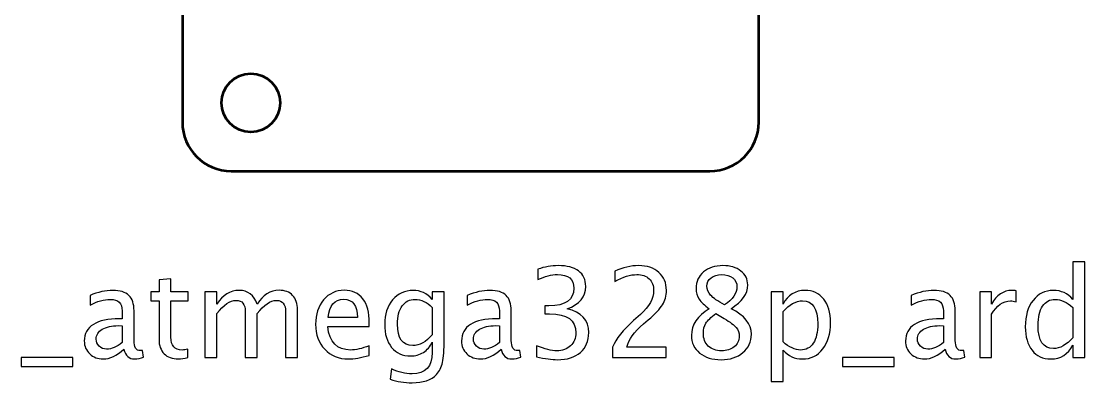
# Model space of a CAD drawing. Header units: centimetres. Extents: x -55 to 43, y -73 to 74.
# Drawn here: x -4.6 to 6.29, y -26.12 to -22.41 of the extents above; entities that cross this region are included whole.
import ezdxf

# ---------------------------------------------------------------- set-up
doc = ezdxf.new("R2010")
doc.units = ezdxf.units.CM
doc.header["$MEASUREMENT"] = 0
doc.layers.add('Layer 1', color=7, linetype='Continuous')

msp = doc.modelspace()

# ---------------------------------------------------------------- linework, layer by layer
at = {"layer": 'Layer 1', "lineweight": 53}
msp.add_ellipse((-2.24999, -23.25001), major_axis=(0, 0.30001), ratio=1, dxfattribs=at)
msp.add_ellipse((-2.24999, -23.25001), major_axis=(0, 0.30001), ratio=1, dxfattribs=at)
for points in [[(-2.95, -23.45), (-2.95, -23.45), (-2.95, -15.55), (-2.95, -15.55), (-2.95, -15.55), (-2.95, -15.27386), (-2.72614, -15.05), (-2.45, -15.05), (-2.45, -15.05), (-2.45, -15.05), (2.45, -15.05), (2.45, -15.05), (2.45, -15.05), (2.72614, -15.05), (2.95, -15.27386), (2.95, -15.55), (2.95, -15.55), (2.95, -15.55), (2.95, -23.45), (2.95, -23.45), (2.95, -23.45), (2.95, -23.72614), (2.72614, -23.95), (2.45, -23.95), (2.45, -23.95), (2.45, -23.95), (-2.45, -23.95), (-2.45, -23.95), (-2.45, -23.95), (-2.72614, -23.95), (-2.95, -23.72614), (-2.95, -23.45)], [(-2.95, -23.45), (-2.95, -23.45), (-2.95, -22.1125), (-2.95, -22.1125), (-2.95, -22.1125), (-2.95, -21.83636), (-2.72614, -21.6125), (-2.45, -21.6125), (-2.45, -21.6125), (-2.45, -21.6125), (2.45, -21.6125), (2.45, -21.6125), (2.45, -21.6125), (2.72614, -21.6125), (2.95, -21.83636), (2.95, -22.1125), (2.95, -22.1125), (2.95, -22.1125), (2.95, -23.45), (2.95, -23.45), (2.95, -23.45), (2.95, -23.72614), (2.72614, -23.95), (2.45, -23.95), (2.45, -23.95), (2.45, -23.95), (-2.45, -23.95), (-2.45, -23.95), (-2.45, -23.95), (-2.72614, -23.95), (-2.95, -23.72614), (-2.95, -23.45)]]:
    msp.add_open_spline(points, degree=3, knots=[0, 0, 0, 0, 0.11111111, 0.11111111, 0.11111111, 0.11111111, 0.22222222, 0.22222222, 0.22222222, 0.22222222, 0.33333333, 0.33333333, 0.33333333, 0.33333333, 0.44444444, 0.44444444, 0.44444444, 0.44444444, 0.55555556, 0.55555556, 0.55555556, 0.55555556, 0.66666667, 0.66666667, 0.66666667, 0.66666667, 0.77777778, 0.77777778, 0.77777778, 0.77777778, 1, 1, 1, 1], dxfattribs=at)
at = {"layer": 'Layer 1'}
for points, knots in [([(0.67459, -25.85368), (0.67459, -25.85368), (0.67459, -25.73938), (0.67459, -25.73938), (0.67459, -25.73938), (0.7618, -25.77409), (0.83017, -25.79145), (0.88033, -25.79145), (0.88033, -25.79145), (0.93939, -25.79145), (0.98701, -25.77452), (1.02363, -25.74044), (1.02363, -25.74044), (1.06025, -25.70636), (1.07845, -25.66191), (1.07845, -25.6073), (1.07845, -25.6073), (1.07845, -25.47776), (0.98828, -25.41299), (0.80794, -25.41299), (0.80794, -25.41299), (0.80794, -25.41299), (0.75968, -25.41299), (0.75968, -25.41299), (0.75968, -25.41299), (0.75968, -25.41299), (0.75968, -25.33107), (0.75968, -25.33107), (0.75968, -25.33107), (0.75968, -25.33107), (0.80244, -25.33044), (0.80244, -25.33044), (0.80244, -25.33044), (0.97198, -25.33044), (1.05686, -25.27075), (1.05686, -25.15116), (1.05686, -25.15116), (1.05686, -25.05739), (1.00056, -25.0104), (0.88816, -25.0104), (0.88816, -25.0104), (0.82784, -25.0104), (0.76095, -25.02776), (0.68729, -25.06247), (0.68729, -25.06247), (0.68729, -25.06247), (0.68729, -24.95579), (0.68729, -24.95579), (0.68729, -24.95579), (0.75947, -24.93124), (0.82911, -24.91896), (0.89599, -24.91896), (0.89599, -24.91896), (0.98701, -24.91896), (1.05707, -24.93716), (1.10576, -24.97357), (1.10576, -24.97357), (1.15444, -25.00976), (1.17878, -25.06247), (1.17878, -25.13147), (1.17878, -25.13147), (1.17878, -25.23921), (1.11507, -25.31605), (0.98743, -25.36177), (0.98743, -25.36177), (1.13539, -25.39627), (1.20926, -25.47734), (1.20926, -25.60539), (1.20926, -25.60539), (1.20926, -25.69175), (1.18069, -25.7597), (1.12375, -25.80902), (1.12375, -25.80902), (1.06681, -25.85834), (0.98849, -25.88289), (0.88901, -25.88289), (0.88901, -25.88289), (0.83228, -25.88289), (0.76095, -25.87315), (0.67459, -25.85368)], [0, 0, 0, 0, 0.04761905, 0.04761905, 0.04761905, 0.04761905, 0.0952381, 0.0952381, 0.0952381, 0.0952381, 0.14285714, 0.14285714, 0.14285714, 0.14285714, 0.19047619, 0.19047619, 0.19047619, 0.19047619, 0.23809524, 0.23809524, 0.23809524, 0.23809524, 0.28571429, 0.28571429, 0.28571429, 0.28571429, 0.33333333, 0.33333333, 0.33333333, 0.33333333, 0.38095238, 0.38095238, 0.38095238, 0.38095238, 0.42857143, 0.42857143, 0.42857143, 0.42857143, 0.47619048, 0.47619048, 0.47619048, 0.47619048, 0.52380952, 0.52380952, 0.52380952, 0.52380952, 0.57142857, 0.57142857, 0.57142857, 0.57142857, 0.61904762, 0.61904762, 0.61904762, 0.61904762, 0.66666667, 0.66666667, 0.66666667, 0.66666667, 0.71428571, 0.71428571, 0.71428571, 0.71428571, 0.76190476, 0.76190476, 0.76190476, 0.76190476, 0.80952381, 0.80952381, 0.80952381, 0.80952381, 0.85714286, 0.85714286, 0.85714286, 0.85714286, 0.9047619, 0.9047619, 0.9047619, 0.9047619, 1, 1, 1, 1]), ([(1.45352, -25.86003), (1.45352, -25.86003), (1.45352, -25.75335), (1.45352, -25.75335), (1.45352, -25.75335), (1.48908, -25.67016), (1.56084, -25.57936), (1.669, -25.48136), (1.669, -25.48136), (1.669, -25.48136), (1.73885, -25.4187), (1.73885, -25.4187), (1.73885, -25.4187), (1.82881, -25.337), (1.87389, -25.25614), (1.87389, -25.17571), (1.87389, -25.17571), (1.87389, -25.12428), (1.85844, -25.08406), (1.82775, -25.05464), (1.82775, -25.05464), (1.79706, -25.02522), (1.75451, -25.0104), (1.70054, -25.0104), (1.70054, -25.0104), (1.63746, -25.0104), (1.56274, -25.03453), (1.47638, -25.08279), (1.47638, -25.08279), (1.47638, -25.08279), (1.47638, -24.97611), (1.47638, -24.97611), (1.47638, -24.97611), (1.55787, -24.93801), (1.63894, -24.91896), (1.7198, -24.91896), (1.7198, -24.91896), (1.80573, -24.91896), (1.87474, -24.94203), (1.92681, -24.98839), (1.92681, -24.98839), (1.97867, -25.03474), (2.0047, -25.09612), (2.0047, -25.17275), (2.0047, -25.17275), (2.0047, -25.22778), (1.99158, -25.27668), (1.96533, -25.31922), (1.96533, -25.31922), (1.93887, -25.36198), (1.88998, -25.41362), (1.81822, -25.47458), (1.81822, -25.47458), (1.81822, -25.47458), (1.77102, -25.5148), (1.77102, -25.5148), (1.77102, -25.5148), (1.67281, -25.59799), (1.61608, -25.67757), (1.60084, -25.75335), (1.60084, -25.75335), (1.60084, -25.75335), (2.00089, -25.75335), (2.00089, -25.75335), (2.00089, -25.75335), (2.00089, -25.75335), (2.00089, -25.86003), (2.00089, -25.86003), (2.00089, -25.86003), (2.00089, -25.86003), (1.45352, -25.86003), (1.45352, -25.86003)], [0, 0, 0, 0, 0.05263158, 0.05263158, 0.05263158, 0.05263158, 0.10526316, 0.10526316, 0.10526316, 0.10526316, 0.15789474, 0.15789474, 0.15789474, 0.15789474, 0.21052632, 0.21052632, 0.21052632, 0.21052632, 0.26315789, 0.26315789, 0.26315789, 0.26315789, 0.31578947, 0.31578947, 0.31578947, 0.31578947, 0.36842105, 0.36842105, 0.36842105, 0.36842105, 0.42105263, 0.42105263, 0.42105263, 0.42105263, 0.47368421, 0.47368421, 0.47368421, 0.47368421, 0.52631579, 0.52631579, 0.52631579, 0.52631579, 0.57894737, 0.57894737, 0.57894737, 0.57894737, 0.63157895, 0.63157895, 0.63157895, 0.63157895, 0.68421053, 0.68421053, 0.68421053, 0.68421053, 0.73684211, 0.73684211, 0.73684211, 0.73684211, 0.78947368, 0.78947368, 0.78947368, 0.78947368, 0.84210526, 0.84210526, 0.84210526, 0.84210526, 0.89473684, 0.89473684, 0.89473684, 0.89473684, 1, 1, 1, 1]), ([(2.44327, -25.36028), (2.39289, -25.32515), (2.35776, -25.29255), (2.33807, -25.26228), (2.33807, -25.26228), (2.31839, -25.23223), (2.30865, -25.19582), (2.30865, -25.15327), (2.30865, -25.15327), (2.30865, -25.08385), (2.33405, -25.02733), (2.38464, -24.98394), (2.38464, -24.98394), (2.43544, -24.94055), (2.50169, -24.91896), (2.58339, -24.91896), (2.58339, -24.91896), (2.65875, -24.91896), (2.71992, -24.93737), (2.7667, -24.9742), (2.7667, -24.9742), (2.81348, -25.01082), (2.83697, -25.05866), (2.83697, -25.11729), (2.83697, -25.11729), (2.83697, -25.20619), (2.78003, -25.28726), (2.66637, -25.36028), (2.66637, -25.36028), (2.80459, -25.42802), (2.8738, -25.51544), (2.8738, -25.62254), (2.8738, -25.62254), (2.8738, -25.69895), (2.8448, -25.76139), (2.78702, -25.81008), (2.78702, -25.81008), (2.72923, -25.85855), (2.65494, -25.88289), (2.56392, -25.88289), (2.56392, -25.88289), (2.47312, -25.88289), (2.39988, -25.86003), (2.344, -25.81431), (2.344, -25.81431), (2.28833, -25.7688), (2.26039, -25.70869), (2.26039, -25.63439), (2.26039, -25.63439), (2.26039, -25.52433), (2.32135, -25.4331), (2.44327, -25.36028)], [0, 0, 0, 0, 0.07142857, 0.07142857, 0.07142857, 0.07142857, 0.14285714, 0.14285714, 0.14285714, 0.14285714, 0.21428571, 0.21428571, 0.21428571, 0.21428571, 0.28571429, 0.28571429, 0.28571429, 0.28571429, 0.35714286, 0.35714286, 0.35714286, 0.35714286, 0.42857143, 0.42857143, 0.42857143, 0.42857143, 0.5, 0.5, 0.5, 0.5, 0.57142857, 0.57142857, 0.57142857, 0.57142857, 0.64285714, 0.64285714, 0.64285714, 0.64285714, 0.71428571, 0.71428571, 0.71428571, 0.71428571, 0.78571429, 0.78571429, 0.78571429, 0.78571429, 0.85714286, 0.85714286, 0.85714286, 0.85714286, 1, 1, 1, 1]), ([(6.16436, -25.86003), (6.16436, -25.86003), (6.16436, -25.73366), (6.16436, -25.73366), (6.16436, -25.73366), (6.11462, -25.82807), (6.03969, -25.87527), (5.93957, -25.87527), (5.93957, -25.87527), (5.85829, -25.87527), (5.79437, -25.84585), (5.7478, -25.78679), (5.7478, -25.78679), (5.70123, -25.72774), (5.67795, -25.64709), (5.67795, -25.54486), (5.67795, -25.54486), (5.67795, -25.4331), (5.70441, -25.34314), (5.75711, -25.27498), (5.75711, -25.27498), (5.81003, -25.20704), (5.87946, -25.17296), (5.96561, -25.17296), (5.96561, -25.17296), (6.0454, -25.17296), (6.11187, -25.20344), (6.16436, -25.26461), (6.16436, -25.26461), (6.16436, -25.26461), (6.16436, -24.88086), (6.16436, -24.88086), (6.16436, -24.88086), (6.16436, -24.88086), (6.28628, -24.88086), (6.28628, -24.88086), (6.28628, -24.88086), (6.28628, -24.88086), (6.28628, -25.86003), (6.28628, -25.86003), (6.28628, -25.86003), (6.28628, -25.86003), (6.16436, -25.86003), (6.16436, -25.86003)], [0, 0, 0, 0, 0.08333333, 0.08333333, 0.08333333, 0.08333333, 0.16666667, 0.16666667, 0.16666667, 0.16666667, 0.25, 0.25, 0.25, 0.25, 0.33333333, 0.33333333, 0.33333333, 0.33333333, 0.41666667, 0.41666667, 0.41666667, 0.41666667, 0.5, 0.5, 0.5, 0.5, 0.58333333, 0.58333333, 0.58333333, 0.58333333, 0.66666667, 0.66666667, 0.66666667, 0.66666667, 0.75, 0.75, 0.75, 0.75, 0.83333333, 0.83333333, 0.83333333, 0.83333333, 1, 1, 1, 1]), ([(2.59821, -25.32197), (2.68372, -25.26546), (2.72648, -25.2028), (2.72648, -25.13359), (2.72648, -25.13359), (2.72648, -25.09655), (2.71209, -25.06691), (2.68351, -25.04427), (2.68351, -25.04427), (2.65473, -25.02162), (2.61726, -25.0104), (2.57091, -25.0104), (2.57091, -25.0104), (2.52603, -25.0104), (2.48941, -25.02141), (2.46126, -25.04363), (2.46126, -25.04363), (2.43311, -25.06586), (2.41914, -25.09443), (2.41914, -25.12978), (2.41914, -25.12978), (2.41914, -25.16407), (2.43184, -25.19497), (2.45724, -25.22249), (2.45724, -25.22249), (2.48264, -25.24979), (2.52963, -25.28303), (2.59821, -25.32197)], [0, 0, 0, 0, 0.125, 0.125, 0.125, 0.125, 0.25, 0.25, 0.25, 0.25, 0.375, 0.375, 0.375, 0.375, 0.5, 0.5, 0.5, 0.5, 0.625, 0.625, 0.625, 0.625, 0.75, 0.75, 0.75, 0.75, 1, 1, 1, 1]), ([(-2.89348, -25.85982), (-2.93116, -25.87019), (-2.96396, -25.87527), (-2.99169, -25.87527), (-2.99169, -25.87527), (-3.05392, -25.87527), (-3.10239, -25.85749), (-3.13711, -25.82193), (-3.13711, -25.82193), (-3.17203, -25.78637), (-3.18939, -25.73705), (-3.18939, -25.67376), (-3.18939, -25.67376), (-3.18939, -25.67376), (-3.18939, -25.27837), (-3.18939, -25.27837), (-3.18939, -25.27837), (-3.18939, -25.27837), (-3.27363, -25.27837), (-3.27363, -25.27837), (-3.27363, -25.27837), (-3.27363, -25.27837), (-3.27363, -25.18693), (-3.27363, -25.18693), (-3.27363, -25.18693), (-3.27363, -25.18693), (-3.18939, -25.18693), (-3.18939, -25.18693), (-3.18939, -25.18693), (-3.18939, -25.18693), (-3.18939, -25.06522), (-3.18939, -25.06522), (-3.18939, -25.06522), (-3.18939, -25.06522), (-3.06747, -25.05358), (-3.06747, -25.05358), (-3.06747, -25.05358), (-3.06747, -25.05358), (-3.06747, -25.18693), (-3.06747, -25.18693), (-3.06747, -25.18693), (-3.06747, -25.18693), (-2.89094, -25.18693), (-2.89094, -25.18693), (-2.89094, -25.18693), (-2.89094, -25.18693), (-2.89094, -25.27837), (-2.89094, -25.27837), (-2.89094, -25.27837), (-2.89094, -25.27837), (-3.06747, -25.27837), (-3.06747, -25.27837), (-3.06747, -25.27837), (-3.06747, -25.27837), (-3.06747, -25.65175), (-3.06747, -25.65175), (-3.06747, -25.65175), (-3.06747, -25.7398), (-3.02916, -25.78383), (-2.95275, -25.78383), (-2.95275, -25.78383), (-2.93645, -25.78383), (-2.91676, -25.78108), (-2.89348, -25.77579), (-2.89348, -25.77579), (-2.89348, -25.77579), (-2.89348, -25.85982), (-2.89348, -25.85982)], [0, 0, 0, 0, 0.05555556, 0.05555556, 0.05555556, 0.05555556, 0.11111111, 0.11111111, 0.11111111, 0.11111111, 0.16666667, 0.16666667, 0.16666667, 0.16666667, 0.22222222, 0.22222222, 0.22222222, 0.22222222, 0.27777778, 0.27777778, 0.27777778, 0.27777778, 0.33333333, 0.33333333, 0.33333333, 0.33333333, 0.38888889, 0.38888889, 0.38888889, 0.38888889, 0.44444444, 0.44444444, 0.44444444, 0.44444444, 0.5, 0.5, 0.5, 0.5, 0.55555556, 0.55555556, 0.55555556, 0.55555556, 0.61111111, 0.61111111, 0.61111111, 0.61111111, 0.66666667, 0.66666667, 0.66666667, 0.66666667, 0.72222222, 0.72222222, 0.72222222, 0.72222222, 0.77777778, 0.77777778, 0.77777778, 0.77777778, 0.83333333, 0.83333333, 0.83333333, 0.83333333, 0.88888889, 0.88888889, 0.88888889, 0.88888889, 1, 1, 1, 1]), ([(-3.5488, -25.7743), (-3.62203, -25.84161), (-3.69252, -25.87527), (-3.76025, -25.87527), (-3.76025, -25.87527), (-3.81592, -25.87527), (-3.86228, -25.85791), (-3.89889, -25.82299), (-3.89889, -25.82299), (-3.93572, -25.78806), (-3.95414, -25.74404), (-3.95414, -25.69091), (-3.95414, -25.69091), (-3.95414, -25.61746), (-3.92324, -25.56094), (-3.86143, -25.52157), (-3.86143, -25.52157), (-3.79962, -25.4822), (-3.71093, -25.46252), (-3.59536, -25.46252), (-3.59536, -25.46252), (-3.59536, -25.46252), (-3.56679, -25.46252), (-3.56679, -25.46252), (-3.56679, -25.46252), (-3.56679, -25.46252), (-3.56679, -25.38145), (-3.56679, -25.38145), (-3.56679, -25.38145), (-3.56679, -25.30335), (-3.60743, -25.2644), (-3.68892, -25.2644), (-3.68892, -25.2644), (-3.752, -25.2644), (-3.821, -25.2843), (-3.89572, -25.32409), (-3.89572, -25.32409), (-3.89572, -25.32409), (-3.89572, -25.22376), (-3.89572, -25.22376), (-3.89572, -25.22376), (-3.81359, -25.18989), (-3.73612, -25.17296), (-3.66352, -25.17296), (-3.66352, -25.17296), (-3.5888, -25.17296), (-3.53356, -25.18989), (-3.49821, -25.22397), (-3.49821, -25.22397), (-3.46265, -25.25805), (-3.44487, -25.31054), (-3.44487, -25.38145), (-3.44487, -25.38145), (-3.44487, -25.38145), (-3.44487, -25.68562), (-3.44487, -25.68562), (-3.44487, -25.68562), (-3.44487, -25.75525), (-3.42349, -25.79018), (-3.38052, -25.79018), (-3.38052, -25.79018), (-3.37523, -25.79018), (-3.3674, -25.78933), (-3.35703, -25.78764), (-3.35703, -25.78764), (-3.35703, -25.78764), (-3.34835, -25.85537), (-3.34835, -25.85537), (-3.34835, -25.85537), (-3.37608, -25.86871), (-3.40656, -25.87527), (-3.44, -25.87527), (-3.44, -25.87527), (-3.49694, -25.87527), (-3.53313, -25.84161), (-3.5488, -25.7743)], [0, 0, 0, 0, 0.05, 0.05, 0.05, 0.05, 0.1, 0.1, 0.1, 0.1, 0.15, 0.15, 0.15, 0.15, 0.2, 0.2, 0.2, 0.2, 0.25, 0.25, 0.25, 0.25, 0.3, 0.3, 0.3, 0.3, 0.35, 0.35, 0.35, 0.35, 0.4, 0.4, 0.4, 0.4, 0.45, 0.45, 0.45, 0.45, 0.5, 0.5, 0.5, 0.5, 0.55, 0.55, 0.55, 0.55, 0.6, 0.6, 0.6, 0.6, 0.65, 0.65, 0.65, 0.65, 0.7, 0.7, 0.7, 0.7, 0.75, 0.75, 0.75, 0.75, 0.8, 0.8, 0.8, 0.8, 0.85, 0.85, 0.85, 0.85, 0.9, 0.9, 0.9, 0.9, 1, 1, 1, 1]), ([(-2.71949, -25.86003), (-2.71949, -25.86003), (-2.71949, -25.18693), (-2.71949, -25.18693), (-2.71949, -25.18693), (-2.71949, -25.18693), (-2.59757, -25.18693), (-2.59757, -25.18693), (-2.59757, -25.18693), (-2.59757, -25.18693), (-2.59757, -25.31414), (-2.59757, -25.31414), (-2.59757, -25.31414), (-2.53809, -25.21995), (-2.46189, -25.17296), (-2.36855, -25.17296), (-2.36855, -25.17296), (-2.27859, -25.17296), (-2.21742, -25.21995), (-2.18482, -25.31414), (-2.18482, -25.31414), (-2.12703, -25.2191), (-2.05168, -25.17169), (-1.95918, -25.17169), (-1.95918, -25.17169), (-1.90013, -25.17169), (-1.8542, -25.18905), (-1.82139, -25.22397), (-1.82139, -25.22397), (-1.78858, -25.2589), (-1.77207, -25.30779), (-1.77207, -25.37066), (-1.77207, -25.37066), (-1.77207, -25.37066), (-1.77207, -25.86003), (-1.77207, -25.86003), (-1.77207, -25.86003), (-1.77207, -25.86003), (-1.89399, -25.86003), (-1.89399, -25.86003), (-1.89399, -25.86003), (-1.89399, -25.86003), (-1.89399, -25.39076), (-1.89399, -25.39076), (-1.89399, -25.39076), (-1.89399, -25.31414), (-1.92447, -25.27583), (-1.98543, -25.27583), (-1.98543, -25.27583), (-2.04872, -25.27583), (-2.11518, -25.32049), (-2.18482, -25.41003), (-2.18482, -25.41003), (-2.18482, -25.41003), (-2.18482, -25.86003), (-2.18482, -25.86003), (-2.18482, -25.86003), (-2.18482, -25.86003), (-2.30674, -25.86003), (-2.30674, -25.86003), (-2.30674, -25.86003), (-2.30674, -25.86003), (-2.30674, -25.39034), (-2.30674, -25.39034), (-2.30674, -25.39034), (-2.30674, -25.31308), (-2.33764, -25.27456), (-2.39966, -25.27456), (-2.39966, -25.27456), (-2.46126, -25.27456), (-2.5273, -25.31943), (-2.59757, -25.40939), (-2.59757, -25.40939), (-2.59757, -25.40939), (-2.59757, -25.86003), (-2.59757, -25.86003), (-2.59757, -25.86003), (-2.59757, -25.86003), (-2.71949, -25.86003), (-2.71949, -25.86003)], [0, 0, 0, 0, 0.04761905, 0.04761905, 0.04761905, 0.04761905, 0.0952381, 0.0952381, 0.0952381, 0.0952381, 0.14285714, 0.14285714, 0.14285714, 0.14285714, 0.19047619, 0.19047619, 0.19047619, 0.19047619, 0.23809524, 0.23809524, 0.23809524, 0.23809524, 0.28571429, 0.28571429, 0.28571429, 0.28571429, 0.33333333, 0.33333333, 0.33333333, 0.33333333, 0.38095238, 0.38095238, 0.38095238, 0.38095238, 0.42857143, 0.42857143, 0.42857143, 0.42857143, 0.47619048, 0.47619048, 0.47619048, 0.47619048, 0.52380952, 0.52380952, 0.52380952, 0.52380952, 0.57142857, 0.57142857, 0.57142857, 0.57142857, 0.61904762, 0.61904762, 0.61904762, 0.61904762, 0.66666667, 0.66666667, 0.66666667, 0.66666667, 0.71428571, 0.71428571, 0.71428571, 0.71428571, 0.76190476, 0.76190476, 0.76190476, 0.76190476, 0.80952381, 0.80952381, 0.80952381, 0.80952381, 0.85714286, 0.85714286, 0.85714286, 0.85714286, 0.9047619, 0.9047619, 0.9047619, 0.9047619, 1, 1, 1, 1]), ([(-1.0397, -25.83844), (-1.12161, -25.86299), (-1.19168, -25.87527), (-1.2501, -25.87527), (-1.2501, -25.87527), (-1.34979, -25.87527), (-1.43086, -25.84225), (-1.4933, -25.77642), (-1.4933, -25.77642), (-1.55574, -25.71059), (-1.58707, -25.62529), (-1.58707, -25.5203), (-1.58707, -25.5203), (-1.58707, -25.41849), (-1.55955, -25.33488), (-1.50431, -25.26948), (-1.50431, -25.26948), (-1.44906, -25.20429), (-1.37837, -25.17169), (-1.29222, -25.17169), (-1.29222, -25.17169), (-1.21073, -25.17169), (-1.14765, -25.20069), (-1.1032, -25.25868), (-1.1032, -25.25868), (-1.05875, -25.31668), (-1.03652, -25.39881), (-1.03652, -25.50528), (-1.03652, -25.50528), (-1.03652, -25.50528), (-1.03716, -25.54253), (-1.03716, -25.54253), (-1.03716, -25.54253), (-1.03716, -25.54253), (-1.46261, -25.54253), (-1.46261, -25.54253), (-1.46261, -25.54253), (-1.44483, -25.7034), (-1.3663, -25.78383), (-1.22724, -25.78383), (-1.22724, -25.78383), (-1.17622, -25.78383), (-1.11378, -25.76944), (-1.0397, -25.74065), (-1.0397, -25.74065), (-1.0397, -25.74065), (-1.0397, -25.83844), (-1.0397, -25.83844)], [0, 0, 0, 0, 0.07692308, 0.07692308, 0.07692308, 0.07692308, 0.15384615, 0.15384615, 0.15384615, 0.15384615, 0.23076923, 0.23076923, 0.23076923, 0.23076923, 0.30769231, 0.30769231, 0.30769231, 0.30769231, 0.38461538, 0.38461538, 0.38461538, 0.38461538, 0.46153846, 0.46153846, 0.46153846, 0.46153846, 0.53846154, 0.53846154, 0.53846154, 0.53846154, 0.61538462, 0.61538462, 0.61538462, 0.61538462, 0.69230769, 0.69230769, 0.69230769, 0.69230769, 0.76923077, 0.76923077, 0.76923077, 0.76923077, 0.84615385, 0.84615385, 0.84615385, 0.84615385, 1, 1, 1, 1]), ([(-0.82359, -26.08355), (-0.82359, -26.08355), (-0.8092, -25.97814), (-0.8092, -25.97814), (-0.8092, -25.97814), (-0.7385, -26.01116), (-0.66844, -26.02767), (-0.59922, -26.02767), (-0.59922, -26.02767), (-0.46185, -26.02767), (-0.39306, -25.95486), (-0.39306, -25.80944), (-0.39306, -25.80944), (-0.39306, -25.80944), (-0.39306, -25.70361), (-0.39306, -25.70361), (-0.39306, -25.70361), (-0.41423, -25.74827), (-0.44428, -25.78277), (-0.48344, -25.80754), (-0.48344, -25.80754), (-0.5226, -25.8323), (-0.5662, -25.84479), (-0.61425, -25.84479), (-0.61425, -25.84479), (-0.69574, -25.84479), (-0.7603, -25.81558), (-0.80793, -25.75716), (-0.80793, -25.75716), (-0.85555, -25.69874), (-0.87947, -25.61958), (-0.87947, -25.51967), (-0.87947, -25.51967), (-0.87947, -25.41743), (-0.85238, -25.33404), (-0.79819, -25.26948), (-0.79819, -25.26948), (-0.74379, -25.20513), (-0.67373, -25.17296), (-0.58758, -25.17296), (-0.58758, -25.17296), (-0.51223, -25.17296), (-0.44725, -25.20344), (-0.39306, -25.26461), (-0.39306, -25.26461), (-0.39306, -25.26461), (-0.39306, -25.18693), (-0.39306, -25.18693), (-0.39306, -25.18693), (-0.39306, -25.18693), (-0.27114, -25.18693), (-0.27114, -25.18693), (-0.27114, -25.18693), (-0.27114, -25.18693), (-0.27114, -25.6763), (-0.27114, -25.6763), (-0.27114, -25.6763), (-0.27114, -25.7815), (-0.27664, -25.85939), (-0.28765, -25.90998), (-0.28765, -25.90998), (-0.29844, -25.96057), (-0.31919, -26.00206), (-0.34924, -26.03423), (-0.34924, -26.03423), (-0.40258, -26.09075), (-0.48598, -26.11911), (-0.59922, -26.11911), (-0.59922, -26.11911), (-0.6769, -26.11911), (-0.75162, -26.10726), (-0.82359, -26.08355)], [0, 0, 0, 0, 0.05263158, 0.05263158, 0.05263158, 0.05263158, 0.10526316, 0.10526316, 0.10526316, 0.10526316, 0.15789474, 0.15789474, 0.15789474, 0.15789474, 0.21052632, 0.21052632, 0.21052632, 0.21052632, 0.26315789, 0.26315789, 0.26315789, 0.26315789, 0.31578947, 0.31578947, 0.31578947, 0.31578947, 0.36842105, 0.36842105, 0.36842105, 0.36842105, 0.42105263, 0.42105263, 0.42105263, 0.42105263, 0.47368421, 0.47368421, 0.47368421, 0.47368421, 0.52631579, 0.52631579, 0.52631579, 0.52631579, 0.57894737, 0.57894737, 0.57894737, 0.57894737, 0.63157895, 0.63157895, 0.63157895, 0.63157895, 0.68421053, 0.68421053, 0.68421053, 0.68421053, 0.73684211, 0.73684211, 0.73684211, 0.73684211, 0.78947368, 0.78947368, 0.78947368, 0.78947368, 0.84210526, 0.84210526, 0.84210526, 0.84210526, 0.89473684, 0.89473684, 0.89473684, 0.89473684, 1, 1, 1, 1]), ([(0.31264, -25.7743), (0.23941, -25.84161), (0.16892, -25.87527), (0.10119, -25.87527), (0.10119, -25.87527), (0.04552, -25.87527), (-0.00084, -25.85791), (-0.03745, -25.82299), (-0.03745, -25.82299), (-0.07428, -25.78806), (-0.0927, -25.74404), (-0.0927, -25.69091), (-0.0927, -25.69091), (-0.0927, -25.61746), (-0.0618, -25.56094), (0.00001, -25.52157), (0.00001, -25.52157), (0.06182, -25.4822), (0.15051, -25.46252), (0.26608, -25.46252), (0.26608, -25.46252), (0.26608, -25.46252), (0.29465, -25.46252), (0.29465, -25.46252), (0.29465, -25.46252), (0.29465, -25.46252), (0.29465, -25.38145), (0.29465, -25.38145), (0.29465, -25.38145), (0.29465, -25.30335), (0.25401, -25.2644), (0.17252, -25.2644), (0.17252, -25.2644), (0.10944, -25.2644), (0.04044, -25.2843), (-0.03428, -25.32409), (-0.03428, -25.32409), (-0.03428, -25.32409), (-0.03428, -25.22376), (-0.03428, -25.22376), (-0.03428, -25.22376), (0.04785, -25.18989), (0.12532, -25.17296), (0.19792, -25.17296), (0.19792, -25.17296), (0.27264, -25.17296), (0.32788, -25.18989), (0.36323, -25.22397), (0.36323, -25.22397), (0.39879, -25.25805), (0.41657, -25.31054), (0.41657, -25.38145), (0.41657, -25.38145), (0.41657, -25.38145), (0.41657, -25.68562), (0.41657, -25.68562), (0.41657, -25.68562), (0.41657, -25.75525), (0.43795, -25.79018), (0.48092, -25.79018), (0.48092, -25.79018), (0.48621, -25.79018), (0.49404, -25.78933), (0.50441, -25.78764), (0.50441, -25.78764), (0.50441, -25.78764), (0.51309, -25.85537), (0.51309, -25.85537), (0.51309, -25.85537), (0.48536, -25.86871), (0.45488, -25.87527), (0.42144, -25.87527), (0.42144, -25.87527), (0.3645, -25.87527), (0.32831, -25.84161), (0.31264, -25.7743)], [0, 0, 0, 0, 0.05, 0.05, 0.05, 0.05, 0.1, 0.1, 0.1, 0.1, 0.15, 0.15, 0.15, 0.15, 0.2, 0.2, 0.2, 0.2, 0.25, 0.25, 0.25, 0.25, 0.3, 0.3, 0.3, 0.3, 0.35, 0.35, 0.35, 0.35, 0.4, 0.4, 0.4, 0.4, 0.45, 0.45, 0.45, 0.45, 0.5, 0.5, 0.5, 0.5, 0.55, 0.55, 0.55, 0.55, 0.6, 0.6, 0.6, 0.6, 0.65, 0.65, 0.65, 0.65, 0.7, 0.7, 0.7, 0.7, 0.75, 0.75, 0.75, 0.75, 0.8, 0.8, 0.8, 0.8, 0.85, 0.85, 0.85, 0.85, 0.9, 0.9, 0.9, 0.9, 1, 1, 1, 1]), ([(3.07615, -26.10514), (3.07615, -26.10514), (3.07615, -25.18693), (3.07615, -25.18693), (3.07615, -25.18693), (3.07615, -25.18693), (3.19807, -25.18693), (3.19807, -25.18693), (3.19807, -25.18693), (3.19807, -25.18693), (3.19807, -25.31414), (3.19807, -25.31414), (3.19807, -25.31414), (3.24802, -25.21995), (3.32317, -25.17296), (3.42328, -25.17296), (3.42328, -25.17296), (3.50435, -25.17296), (3.56806, -25.20238), (3.61463, -25.26144), (3.61463, -25.26144), (3.6612, -25.32049), (3.68448, -25.40114), (3.68448, -25.50337), (3.68448, -25.50337), (3.68448, -25.61471), (3.65802, -25.70467), (3.60532, -25.77282), (3.60532, -25.77282), (3.55261, -25.84119), (3.48319, -25.87527), (3.39725, -25.87527), (3.39725, -25.87527), (3.31745, -25.87527), (3.25099, -25.84479), (3.19807, -25.78362), (3.19807, -25.78362), (3.19807, -25.78362), (3.19807, -26.10514), (3.19807, -26.10514), (3.19807, -26.10514), (3.19807, -26.10514), (3.07615, -26.10514), (3.07615, -26.10514)], [0, 0, 0, 0, 0.08333333, 0.08333333, 0.08333333, 0.08333333, 0.16666667, 0.16666667, 0.16666667, 0.16666667, 0.25, 0.25, 0.25, 0.25, 0.33333333, 0.33333333, 0.33333333, 0.33333333, 0.41666667, 0.41666667, 0.41666667, 0.41666667, 0.5, 0.5, 0.5, 0.5, 0.58333333, 0.58333333, 0.58333333, 0.58333333, 0.66666667, 0.66666667, 0.66666667, 0.66666667, 0.75, 0.75, 0.75, 0.75, 0.83333333, 0.83333333, 0.83333333, 0.83333333, 1, 1, 1, 1]), ([(4.85732, -25.7743), (4.78409, -25.84161), (4.7136, -25.87527), (4.64587, -25.87527), (4.64587, -25.87527), (4.5902, -25.87527), (4.54384, -25.85791), (4.50723, -25.82299), (4.50723, -25.82299), (4.4704, -25.78806), (4.45198, -25.74404), (4.45198, -25.69091), (4.45198, -25.69091), (4.45198, -25.61746), (4.48288, -25.56094), (4.54469, -25.52157), (4.54469, -25.52157), (4.6065, -25.4822), (4.69519, -25.46252), (4.81076, -25.46252), (4.81076, -25.46252), (4.81076, -25.46252), (4.83933, -25.46252), (4.83933, -25.46252), (4.83933, -25.46252), (4.83933, -25.46252), (4.83933, -25.38145), (4.83933, -25.38145), (4.83933, -25.38145), (4.83933, -25.30335), (4.79869, -25.2644), (4.7172, -25.2644), (4.7172, -25.2644), (4.65412, -25.2644), (4.58512, -25.2843), (4.5104, -25.32409), (4.5104, -25.32409), (4.5104, -25.32409), (4.5104, -25.22376), (4.5104, -25.22376), (4.5104, -25.22376), (4.59253, -25.18989), (4.67, -25.17296), (4.7426, -25.17296), (4.7426, -25.17296), (4.81732, -25.17296), (4.87256, -25.18989), (4.90791, -25.22397), (4.90791, -25.22397), (4.94347, -25.25805), (4.96125, -25.31054), (4.96125, -25.38145), (4.96125, -25.38145), (4.96125, -25.38145), (4.96125, -25.68562), (4.96125, -25.68562), (4.96125, -25.68562), (4.96125, -25.75525), (4.98263, -25.79018), (5.0256, -25.79018), (5.0256, -25.79018), (5.03089, -25.79018), (5.03872, -25.78933), (5.04909, -25.78764), (5.04909, -25.78764), (5.04909, -25.78764), (5.05777, -25.85537), (5.05777, -25.85537), (5.05777, -25.85537), (5.03004, -25.86871), (4.99956, -25.87527), (4.96612, -25.87527), (4.96612, -25.87527), (4.90918, -25.87527), (4.87299, -25.84161), (4.85732, -25.7743)], [0, 0, 0, 0, 0.05, 0.05, 0.05, 0.05, 0.1, 0.1, 0.1, 0.1, 0.15, 0.15, 0.15, 0.15, 0.2, 0.2, 0.2, 0.2, 0.25, 0.25, 0.25, 0.25, 0.3, 0.3, 0.3, 0.3, 0.35, 0.35, 0.35, 0.35, 0.4, 0.4, 0.4, 0.4, 0.45, 0.45, 0.45, 0.45, 0.5, 0.5, 0.5, 0.5, 0.55, 0.55, 0.55, 0.55, 0.6, 0.6, 0.6, 0.6, 0.65, 0.65, 0.65, 0.65, 0.7, 0.7, 0.7, 0.7, 0.75, 0.75, 0.75, 0.75, 0.8, 0.8, 0.8, 0.8, 0.85, 0.85, 0.85, 0.85, 0.9, 0.9, 0.9, 0.9, 1, 1, 1, 1]), ([(5.21165, -25.86003), (5.21165, -25.86003), (5.21165, -25.18693), (5.21165, -25.18693), (5.21165, -25.18693), (5.21165, -25.18693), (5.33357, -25.18693), (5.33357, -25.18693), (5.33357, -25.18693), (5.33357, -25.18693), (5.33357, -25.31414), (5.33357, -25.31414), (5.33357, -25.31414), (5.38204, -25.21995), (5.45232, -25.17296), (5.5446, -25.17296), (5.5446, -25.17296), (5.55709, -25.17296), (5.57021, -25.17402), (5.58376, -25.17613), (5.58376, -25.17613), (5.58376, -25.17613), (5.58376, -25.29022), (5.58376, -25.29022), (5.58376, -25.29022), (5.56259, -25.28324), (5.54397, -25.27964), (5.52788, -25.27964), (5.52788, -25.27964), (5.45041, -25.27964), (5.38564, -25.32536), (5.33357, -25.41701), (5.33357, -25.41701), (5.33357, -25.41701), (5.33357, -25.86003), (5.33357, -25.86003), (5.33357, -25.86003), (5.33357, -25.86003), (5.21165, -25.86003), (5.21165, -25.86003)], [0, 0, 0, 0, 0.09090909, 0.09090909, 0.09090909, 0.09090909, 0.18181818, 0.18181818, 0.18181818, 0.18181818, 0.27272727, 0.27272727, 0.27272727, 0.27272727, 0.36363636, 0.36363636, 0.36363636, 0.36363636, 0.45454545, 0.45454545, 0.45454545, 0.45454545, 0.54545455, 0.54545455, 0.54545455, 0.54545455, 0.63636364, 0.63636364, 0.63636364, 0.63636364, 0.72727273, 0.72727273, 0.72727273, 0.72727273, 0.81818182, 0.81818182, 0.81818182, 0.81818182, 1, 1, 1, 1]), ([(-1.45626, -25.45109), (-1.45626, -25.45109), (-1.15908, -25.45109), (-1.15908, -25.45109), (-1.15908, -25.45109), (-1.15908, -25.32578), (-1.20586, -25.26313), (-1.2992, -25.26313), (-1.2992, -25.26313), (-1.39318, -25.26313), (-1.44546, -25.32578), (-1.45626, -25.45109)], [0, 0, 0, 0, 0.25, 0.25, 0.25, 0.25, 0.5, 0.5, 0.5, 0.5, 1, 1, 1, 1]), ([(-0.39306, -25.6272), (-0.39306, -25.6272), (-0.39306, -25.34801), (-0.39306, -25.34801), (-0.39306, -25.34801), (-0.44682, -25.29234), (-0.50545, -25.2644), (-0.56874, -25.2644), (-0.56874, -25.2644), (-0.62505, -25.2644), (-0.66907, -25.28684), (-0.70082, -25.33192), (-0.70082, -25.33192), (-0.73278, -25.37679), (-0.74866, -25.43924), (-0.74866, -25.51882), (-0.74866, -25.51882), (-0.74866, -25.66508), (-0.6968, -25.73811), (-0.59287, -25.73811), (-0.59287, -25.73811), (-0.52218, -25.73811), (-0.4555, -25.70107), (-0.39306, -25.6272)], [0, 0, 0, 0, 0.14285714, 0.14285714, 0.14285714, 0.14285714, 0.28571429, 0.28571429, 0.28571429, 0.28571429, 0.42857143, 0.42857143, 0.42857143, 0.42857143, 0.57142857, 0.57142857, 0.57142857, 0.57142857, 0.71428571, 0.71428571, 0.71428571, 0.71428571, 1, 1, 1, 1]), ([(3.19807, -25.69959), (3.26094, -25.75568), (3.32084, -25.78383), (3.37778, -25.78383), (3.37778, -25.78383), (3.43387, -25.78383), (3.47726, -25.76033), (3.50774, -25.71356), (3.50774, -25.71356), (3.53843, -25.66678), (3.55367, -25.60095), (3.55367, -25.51586), (3.55367, -25.51586), (3.55367, -25.35838), (3.5016, -25.27964), (3.39746, -25.27964), (3.39746, -25.27964), (3.3293, -25.27964), (3.26284, -25.31647), (3.19807, -25.39034), (3.19807, -25.39034), (3.19807, -25.39034), (3.19807, -25.69959), (3.19807, -25.69959)], [0, 0, 0, 0, 0.14285714, 0.14285714, 0.14285714, 0.14285714, 0.28571429, 0.28571429, 0.28571429, 0.28571429, 0.42857143, 0.42857143, 0.42857143, 0.42857143, 0.57142857, 0.57142857, 0.57142857, 0.57142857, 0.71428571, 0.71428571, 0.71428571, 0.71428571, 1, 1, 1, 1]), ([(6.16436, -25.34801), (6.10107, -25.29234), (6.04117, -25.2644), (5.98444, -25.2644), (5.98444, -25.2644), (5.92856, -25.2644), (5.88538, -25.28768), (5.85469, -25.33446), (5.85469, -25.33446), (5.824, -25.38103), (5.80876, -25.44707), (5.80876, -25.53258), (5.80876, -25.53258), (5.80876, -25.68985), (5.86083, -25.76859), (5.96518, -25.76859), (5.96518, -25.76859), (6.03292, -25.76859), (6.09938, -25.73155), (6.16436, -25.65768), (6.16436, -25.65768), (6.16436, -25.65768), (6.16436, -25.34801), (6.16436, -25.34801)], [0, 0, 0, 0, 0.14285714, 0.14285714, 0.14285714, 0.14285714, 0.28571429, 0.28571429, 0.28571429, 0.28571429, 0.42857143, 0.42857143, 0.42857143, 0.42857143, 0.57142857, 0.57142857, 0.57142857, 0.57142857, 0.71428571, 0.71428571, 0.71428571, 0.71428571, 1, 1, 1, 1]), ([(2.50973, -25.40981), (2.4602, -25.44791), (2.42655, -25.48115), (2.40877, -25.50951), (2.40877, -25.50951), (2.3912, -25.53787), (2.38231, -25.57301), (2.38231, -25.61534), (2.38231, -25.61534), (2.38231, -25.66784), (2.39924, -25.71038), (2.43332, -25.74277), (2.43332, -25.74277), (2.4674, -25.77515), (2.51206, -25.79145), (2.56773, -25.79145), (2.56773, -25.79145), (2.62128, -25.79145), (2.66489, -25.77769), (2.69854, -25.74996), (2.69854, -25.74996), (2.73241, -25.72223), (2.74934, -25.68625), (2.74934, -25.64201), (2.74934, -25.64201), (2.74934, -25.60645), (2.73897, -25.57618), (2.71801, -25.55163), (2.71801, -25.55163), (2.69706, -25.52708), (2.65663, -25.49702), (2.59673, -25.46146), (2.59673, -25.46146), (2.59673, -25.46146), (2.50973, -25.40981), (2.50973, -25.40981)], [0, 0, 0, 0, 0.1, 0.1, 0.1, 0.1, 0.2, 0.2, 0.2, 0.2, 0.3, 0.3, 0.3, 0.3, 0.4, 0.4, 0.4, 0.4, 0.5, 0.5, 0.5, 0.5, 0.6, 0.6, 0.6, 0.6, 0.7, 0.7, 0.7, 0.7, 0.8, 0.8, 0.8, 0.8, 1, 1, 1, 1]), ([(-3.56679, -25.70784), (-3.56679, -25.70784), (-3.56679, -25.53491), (-3.56679, -25.53491), (-3.56679, -25.53491), (-3.56679, -25.53491), (-3.60595, -25.53364), (-3.60595, -25.53364), (-3.60595, -25.53364), (-3.67368, -25.53364), (-3.72829, -25.54613), (-3.76999, -25.5711), (-3.76999, -25.5711), (-3.81148, -25.59629), (-3.83222, -25.62952), (-3.83222, -25.67101), (-3.83222, -25.67101), (-3.83222, -25.70001), (-3.82185, -25.72456), (-3.80132, -25.74467), (-3.80132, -25.74467), (-3.78057, -25.76478), (-3.75538, -25.77494), (-3.72554, -25.77494), (-3.72554, -25.77494), (-3.67474, -25.77494), (-3.62182, -25.7525), (-3.56679, -25.70784)], [0, 0, 0, 0, 0.125, 0.125, 0.125, 0.125, 0.25, 0.25, 0.25, 0.25, 0.375, 0.375, 0.375, 0.375, 0.5, 0.5, 0.5, 0.5, 0.625, 0.625, 0.625, 0.625, 0.75, 0.75, 0.75, 0.75, 1, 1, 1, 1]), ([(0.29465, -25.70784), (0.29465, -25.70784), (0.29465, -25.53491), (0.29465, -25.53491), (0.29465, -25.53491), (0.29465, -25.53491), (0.25549, -25.53364), (0.25549, -25.53364), (0.25549, -25.53364), (0.18776, -25.53364), (0.13315, -25.54613), (0.09145, -25.5711), (0.09145, -25.5711), (0.04996, -25.59629), (0.02922, -25.62952), (0.02922, -25.67101), (0.02922, -25.67101), (0.02922, -25.70001), (0.03959, -25.72456), (0.06012, -25.74467), (0.06012, -25.74467), (0.08087, -25.76478), (0.10606, -25.77494), (0.1359, -25.77494), (0.1359, -25.77494), (0.1867, -25.77494), (0.23962, -25.7525), (0.29465, -25.70784)], [0, 0, 0, 0, 0.125, 0.125, 0.125, 0.125, 0.25, 0.25, 0.25, 0.25, 0.375, 0.375, 0.375, 0.375, 0.5, 0.5, 0.5, 0.5, 0.625, 0.625, 0.625, 0.625, 0.75, 0.75, 0.75, 0.75, 1, 1, 1, 1]), ([(4.83933, -25.70784), (4.83933, -25.70784), (4.83933, -25.53491), (4.83933, -25.53491), (4.83933, -25.53491), (4.83933, -25.53491), (4.80017, -25.53364), (4.80017, -25.53364), (4.80017, -25.53364), (4.73244, -25.53364), (4.67783, -25.54613), (4.63613, -25.5711), (4.63613, -25.5711), (4.59464, -25.59629), (4.5739, -25.62952), (4.5739, -25.67101), (4.5739, -25.67101), (4.5739, -25.70001), (4.58427, -25.72456), (4.6048, -25.74467), (4.6048, -25.74467), (4.62555, -25.76478), (4.65074, -25.77494), (4.68058, -25.77494), (4.68058, -25.77494), (4.73138, -25.77494), (4.7843, -25.7525), (4.83933, -25.70784)], [0, 0, 0, 0, 0.125, 0.125, 0.125, 0.125, 0.25, 0.25, 0.25, 0.25, 0.375, 0.375, 0.375, 0.375, 0.5, 0.5, 0.5, 0.5, 0.625, 0.625, 0.625, 0.625, 0.75, 0.75, 0.75, 0.75, 1, 1, 1, 1]), ([(-4.5993, -25.95147), (-4.5993, -25.95147), (-4.5993, -25.86003), (-4.5993, -25.86003), (-4.5993, -25.86003), (-4.5993, -25.86003), (-4.07098, -25.86003), (-4.07098, -25.86003), (-4.07098, -25.86003), (-4.07098, -25.86003), (-4.07098, -25.95147), (-4.07098, -25.95147), (-4.07098, -25.95147), (-4.07098, -25.95147), (-4.5993, -25.95147), (-4.5993, -25.95147)], [0, 0, 0, 0, 0.2, 0.2, 0.2, 0.2, 0.4, 0.4, 0.4, 0.4, 0.6, 0.6, 0.6, 0.6, 1, 1, 1, 1]), ([(3.80682, -25.95147), (3.80682, -25.95147), (3.80682, -25.86003), (3.80682, -25.86003), (3.80682, -25.86003), (3.80682, -25.86003), (4.33514, -25.86003), (4.33514, -25.86003), (4.33514, -25.86003), (4.33514, -25.86003), (4.33514, -25.95147), (4.33514, -25.95147), (4.33514, -25.95147), (4.33514, -25.95147), (3.80682, -25.95147), (3.80682, -25.95147)], [0, 0, 0, 0, 0.2, 0.2, 0.2, 0.2, 0.4, 0.4, 0.4, 0.4, 0.6, 0.6, 0.6, 0.6, 1, 1, 1, 1])]:
    msp.add_open_spline(points, degree=3, knots=knots, dxfattribs=at)

doc.saveas('drawing.dxf')
